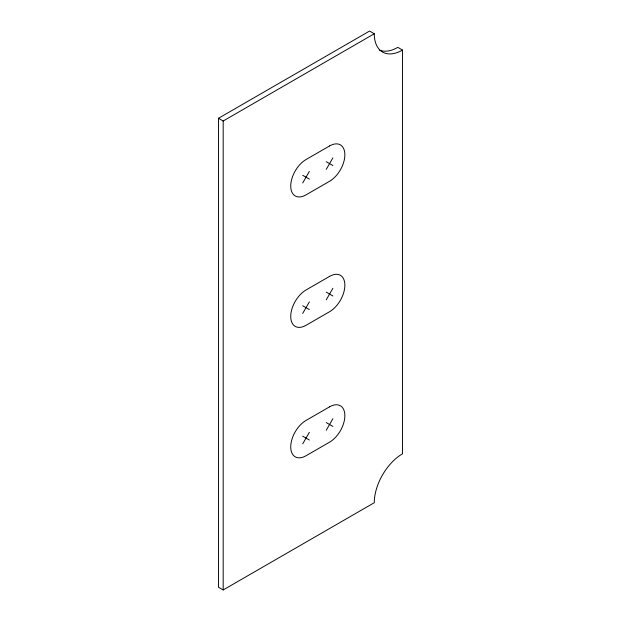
<?xml version="1.0" encoding="UTF-8"?>
<svg xmlns="http://www.w3.org/2000/svg" width="621" height="621" viewBox="0 0 621 621"><rect width="100%" height="100%" fill="white"/><g stroke="black" fill="none" stroke-linecap="round" stroke-linejoin="round"><path stroke-width="0.93" d="M302.699 182.97L309.359 171.435M326.235 169.378L332.895 157.85M302.699 313.411L309.359 301.884M326.235 299.827L332.895 288.291M302.699 443.86L309.359 432.325M326.235 430.268L332.895 418.74M218.476 118.285L369.573 31.05L374.277 33.767A39.938 23.062 -60 0 0 402.524 50.076L402.524 453.804A39.938 23.062 -60 0 0 374.277 502.715L223.187 589.95L218.476 587.233L218.476 118.285L223.187 121.002L374.277 33.767M402.524 50.076L397.813 47.359A39.938 23.062 -60 0 1 379.454 50.122M326.235 161.693L332.895 165.535M302.699 175.277L309.359 179.12M326.235 292.134L332.895 295.984M302.699 305.726L309.359 309.569M326.235 422.583L332.895 426.425M302.699 436.167L309.359 440.01M223.187 121.002L223.187 589.95M329.565 145.951L306.029 159.535A21.634 12.49 -60 0 0 290.729 186.036A21.634 12.49 -60 0 0 306.029 194.87L329.565 181.278A21.634 12.49 -60 0 0 344.865 154.784A21.634 12.49 -60 0 0 329.565 145.951M329.565 276.392L306.029 289.984A21.634 12.49 -60 0 0 290.729 316.477A21.634 12.49 -60 0 0 306.029 325.311L329.565 311.726A21.634 12.49 -60 0 0 344.865 285.225A21.634 12.49 -60 0 0 329.565 276.392M329.565 406.84L306.029 420.425A21.634 12.49 -60 0 0 290.729 446.926A21.634 12.49 -60 0 0 306.029 455.752L329.565 442.168A21.634 12.49 -60 0 0 344.865 415.674A21.634 12.49 -60 0 0 329.565 406.84"/></g></svg>
